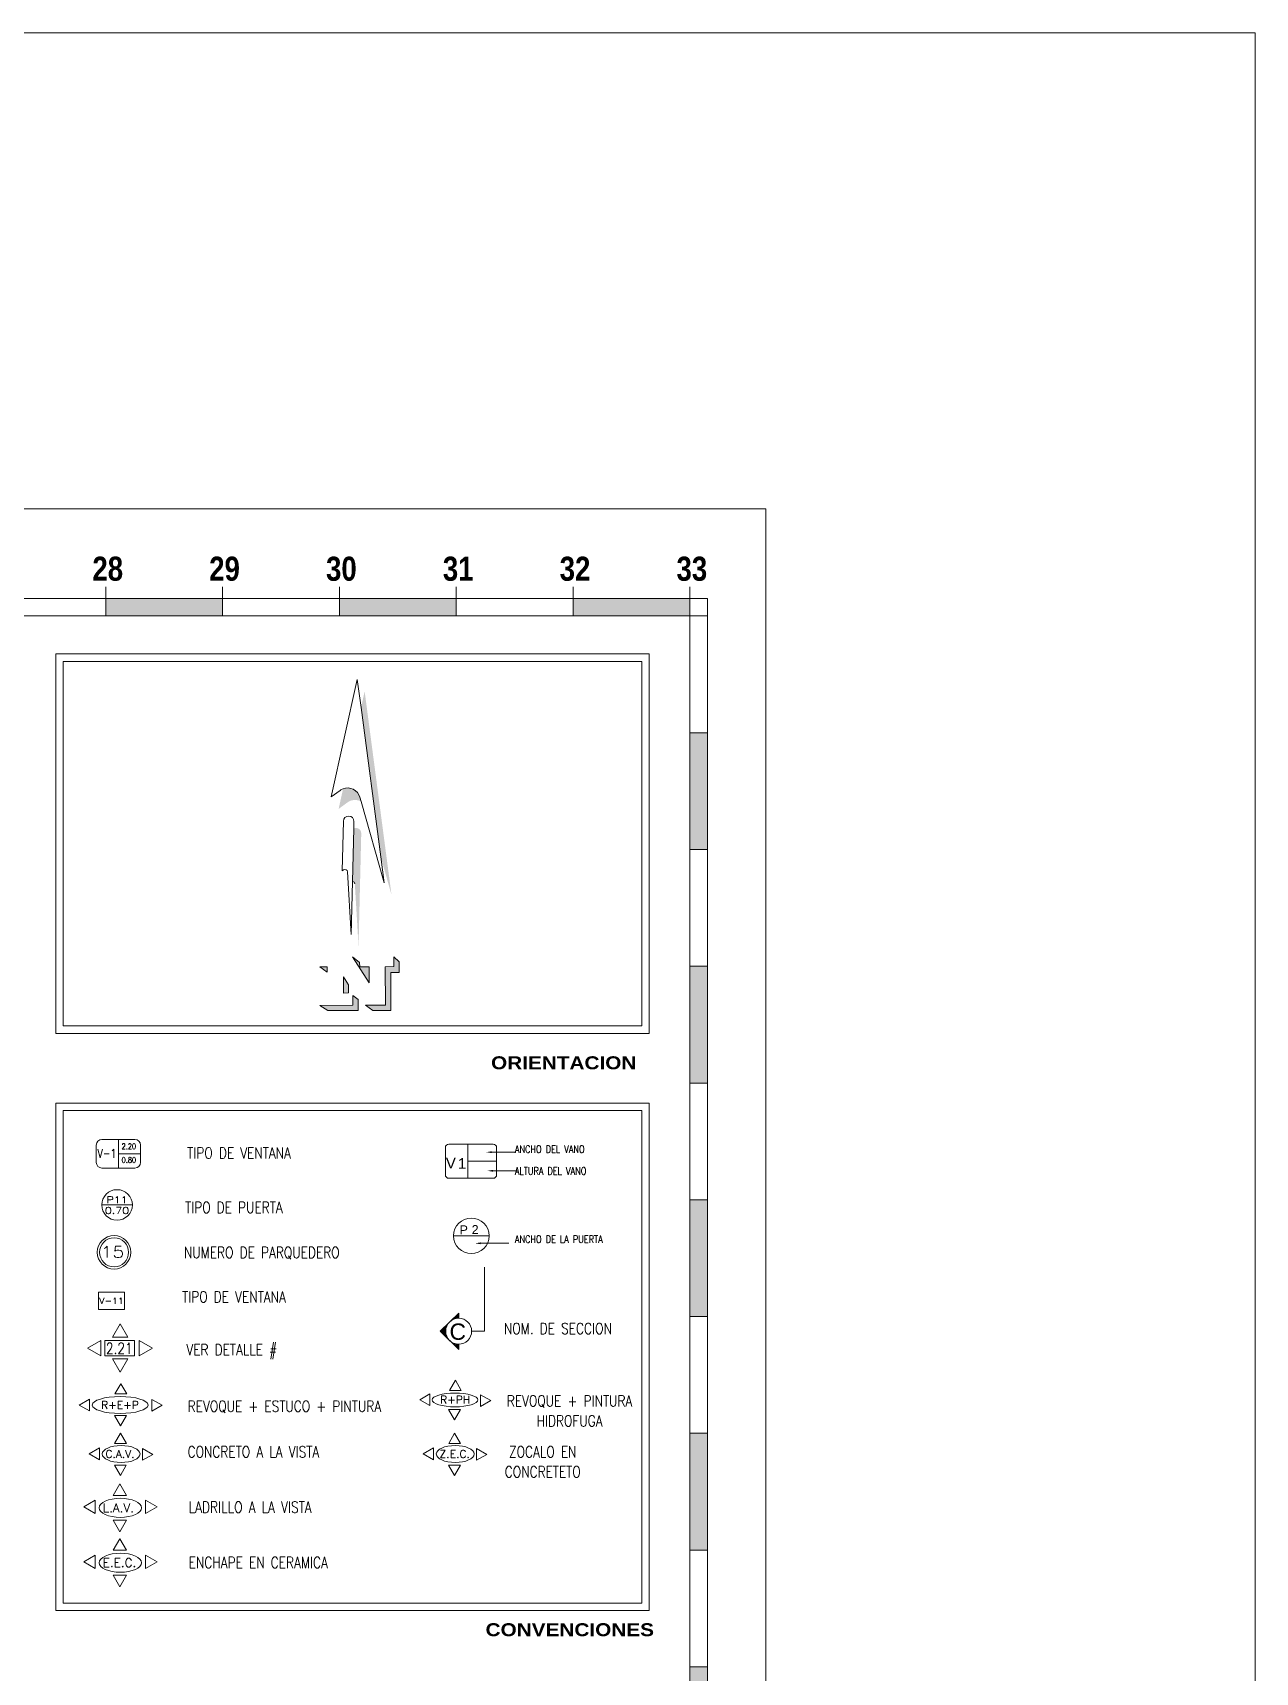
# Model space of a CAD drawing. Header units: millimetres. Extents: x 1010 to 1494, y -119 to 564.
# Drawn here: x 1434.9 to 1493.5, y 485.4 to 564 of the extents above; entities that cross this region are included whole.
import ezdxf
from ezdxf.enums import TextEntityAlignment as Align

# ---------------------------------------------------------------- set-up
doc = ezdxf.new("R2010")
doc.units = ezdxf.units.MM
doc.layers.get('0').update_dxf_attribs({"lineweight": 9})
for name, color, linetype, lineweight in [('10', 7, 'Continuous', 9), ('20', 6, 'Continuous', 9), ('30', 4, 'Continuous', 9), ('40', 3, 'Continuous', 9), ('80', 1, 'Continuous', 9), ('Estructura', 170, 'Continuous', 9), ('SARDINEL', 4, 'Continuous', 9), ('TX2', 3, 'Continuous', 9)]:
    doc.layers.add(name, color=color, linetype=linetype, lineweight=lineweight)
doc.styles.add('DING', font='romans.shx', dxfattribs={"width": 0.8})
doc.styles.add('ROMAN', font='ROMANS.shx', dxfattribs={"width": 3})
doc.styles.add('ROMANS', font='romans', dxfattribs={"width": 0.7})
doc.styles.add('SANSSERIF', font='sas_____.pfb')
doc.styles.get("Standard").update_dxf_attribs({"font": 'arial.ttf'})
doc.styles.add('SUB', font='ARIALNB.TTF', dxfattribs={"oblique": 30})
doc.styles.add('TITULO', font='')
doc.styles.get('TITULO').set_extended_font_data('Arial Black')

# ---------------------------------------------------------------- blocks, each defined once
blk = doc.blocks.new('V1')
for p, q in [((-0.52, 0.8), (0.52, 0.8)), ((-0.075, 0.8), (-0.075, 0)), ((-0.6, 0.08), (-0.6, 0.72)), ((-0.075, 0.4), (0.6, 0.4)), ((0.6, 0.72), (0.6, 0.08)), ((0.52, 0), (-0.52, 0))]:
    blk.add_line(p, q)
for centre, start, end in [((-0.52, 0.72), 90, 180), ((0.52, 0.72), 0, 90), ((-0.52, 0.08), 180, 270), ((0.52, 0.08), 270, 0)]:
    blk.add_arc(centre, 0.08, start, end)
blk.add_text('V', height=0.25).set_placement((-0.588, 0.229))
at = {"flags": 4}
blk.add_attdef('#', text='', height=0.25, dxfattribs=at).set_placement((-0.208, 0.346), align=Align.MIDDLE)
for tag, p in [('A', (0.267, 0.586)), ('H', (0.267, 0.195))]:
    blk.add_attdef(tag, text='', height=0.25).set_placement(p, align=Align.MIDDLE)
blk = doc.blocks.new('P2')
blk.add_line((-0.5, 0), (0.5, 0))
blk.add_circle((0, 0), 0.5)
blk.add_text('P', height=0.25).set_placement((-0.329, 0.042))
blk.add_attdef('#', text='', height=0.25).set_placement((0.108, 0.05), align=Align.CENTER)
blk = doc.blocks.new('SENA8')
blk.add_line((-0.5, 0), (0.5, 0))
blk.add_circle((0, 0), 0.5)
at = {"style": 'ROMAN', "width": 1.2}
for tag, flags, p in [('CODINC1', 1, (0.004, 1.066)), ('CODIN0', 1, (0.013, 0.858)), ('CODIN', 3, (0.004, 0.512))]:
    blk.add_attdef(tag, text='', height=0.3, dxfattribs=dict(at, flags=flags)).set_placement(p, align=Align.CENTER)
for tag, p in [('CODIN1', (0, 0.059)), ('CODIN2', (0, -0.292))]:
    blk.add_attdef(tag, text='', height=0.22, dxfattribs=at).set_placement(p, align=Align.CENTER)
blk = doc.blocks.new('SENA3')
for p, q in [((0.3, 0.2), (-0.3, 0.2)), ((-0.3, 0.2), (-0.3, -0.2)), ((0.3, -0.2), (0.3, 0.2)), ((-0.3, -0.2), (0.3, -0.2))]:
    blk.add_line(p, q)
at = {"style": 'ROMAN', "width": 1.2}
for tag, height, flags, p in [('CODIN1', 0.13, 1, (-0.013, 0.32)), ('CODIN', 0.0667, 3, (-0.02, 0.229)), ('CODIN2', 0.13, 1, (0.007, -0.228))]:
    blk.add_attdef(tag, text='', height=height, dxfattribs=dict(at, flags=flags)).set_placement(p, align=Align.CENTER)
blk.add_attdef('CODIN0', text='', height=0.13, dxfattribs=at).set_placement((0, 0), align=Align.MIDDLE)

msp = doc.modelspace()

# ---------------------------------------------------------------- hatches: boundary and pattern name
at = {"layer": '10'}
h = msp.add_hatch(color=252, dxfattribs=at)
h.set_gradient(color1=(132, 132, 132), color2=(15, 15, 15), rotation=135, one_color=1, tint=0.06)
h.paths.add_polyline_path([(1452.14319, 522.64408), (1451.62705, 524.46362), (1450.68422, 531.61701), (1450.85744, 532.39931)])
h = msp.add_hatch(color=252, dxfattribs=at)
h.set_gradient(color1=(132, 132, 132), color2=(15, 15, 15), rotation=135, one_color=1, tint=0.06)
h.paths.add_polyline_path([(1450.56446, 520.16905), (1450.38695, 523.16455, 0.37923075), (1450.27314, 523.27865), (1450.33403, 525.82076, -0.55656058), (1450.69421, 525.58529)])
h.paths.add_polyline_path([(1450.03458, 527.07063), (1449.60801, 526.75666), (1449.82172, 527.72181, -0.44256387), (1450.62724, 527.32163), (1450.68598, 527.11454, 0.29144699)])
h = msp.add_hatch(color=252, dxfattribs=at)
h.set_gradient(color1=(132, 132, 132), color2=(15, 15, 15), rotation=135, one_color=1, tint=0.06)
h.paths.add_polyline_path([(1451.0731, 519.1886), (1450.62401, 519.19007), (1450.61689, 519.38504), (1450.26924, 519.65921), (1451.07755, 518.42449)])
h.paths.add_polyline_path([(1449.05376, 519.18015), (1448.71062, 519.17925), (1449.05323, 518.92478)])
h.paths.add_polyline_path([(1450.09013, 518.32777), (1449.83621, 518.70845), (1449.83971, 517.92637), (1450.08984, 517.93048)])
h.paths.add_polyline_path([(1450.54859, 517.61711), (1450.29701, 517.81604), (1450.29824, 517.3418), (1448.71609, 517.33611), (1449.08833, 517.08362), (1450.54979, 517.09154)])
h.paths.add_polyline_path([(1452.11002, 517.09725), (1452.10709, 518.92107), (1452.50764, 518.92111), (1452.50732, 519.42015), (1452.2512, 519.66834), (1452.25896, 519.19863), (1451.84804, 519.18979), (1451.85573, 517.35247), (1450.90256, 517.3445), (1451.25017, 517.09228)])
at = {"layer": '20'}
h = msp.add_hatch(color=256, dxfattribs=at)
h.paths.add_polyline_path([(1399.24722, 536.8522), (1393.64722, 536.8522), (1393.64722, 536.0122), (1399.24722, 536.0122)])
h.paths.add_polyline_path([(1410.44722, 536.8522), (1404.84722, 536.8522), (1404.84722, 536.0122), (1410.44722, 536.0122)])
h.paths.add_polyline_path([(1421.64722, 536.8522), (1416.04722, 536.8522), (1416.04722, 536.0122), (1421.64722, 536.0122)])
h.paths.add_polyline_path([(1432.84722, 536.8522), (1427.24722, 536.8522), (1427.24722, 536.0122), (1432.84722, 536.0122)])
h.paths.add_polyline_path([(1444.04722, 536.8522), (1438.44722, 536.8522), (1438.44722, 536.0122), (1444.04722, 536.0122)])
h = msp.add_hatch(color=256, dxfattribs=at)
h.paths.add_polyline_path([(1455.24722, 536.8522), (1449.64722, 536.8522), (1449.64722, 536.0122), (1455.24722, 536.0122)])
h.paths.add_polyline_path([(1466.44722, 536.8522), (1460.84722, 536.8522), (1460.84722, 536.0122), (1466.44722, 536.0122)])
msp.add_hatch(color=256, dxfattribs=at).paths.add_polyline_path([(1467.28722, 530.4122), (1466.44722, 530.4122), (1466.44722, 524.8122), (1467.28722, 524.8122)])
h = msp.add_hatch(color=256, dxfattribs=at)
h.paths.add_polyline_path([(1467.28722, 474.4122), (1466.44722, 474.4122), (1466.44722, 468.8122), (1467.28722, 468.8122)])
h.paths.add_polyline_path([(1467.28722, 485.6122), (1466.44722, 485.6122), (1466.44722, 480.0122), (1467.28722, 480.0122)])
h.paths.add_polyline_path([(1467.28722, 496.8122), (1466.44722, 496.8122), (1466.44722, 491.2122), (1467.28722, 491.2122)])
h.paths.add_polyline_path([(1467.28722, 508.0122), (1466.44722, 508.0122), (1466.44722, 502.4122), (1467.28722, 502.4122)])
h.paths.add_polyline_path([(1467.28722, 519.2122), (1466.44722, 519.2122), (1466.44722, 513.6122), (1467.28722, 513.6122)])

# ---------------------------------------------------------------- linework, layer by layer
at = {"layer": '10'}
for p, q in [((1438.44722, 537.4122), (1438.44722, 536.0122)), ((1444.04722, 537.4122), (1444.04722, 536.0122)), ((1449.64722, 537.4122), (1449.64722, 536.0122)), ((1455.24722, 537.4122), (1455.24722, 536.0122)), ((1460.84722, 537.4122), (1460.84722, 536.0122)), ((1466.44722, 537.4122), (1466.44722, 411.9722)), ((1467.28722, 536.8522), (1280.80722, 536.8522)), ((1467.28722, 411.9722), (1467.28722, 536.8522)), ((1467.28722, 536.0122), (1280.24722, 536.0122)), ((1467.28722, 530.4122), (1466.44722, 530.4122)), ((1467.28722, 524.8122), (1466.44722, 524.8122)), ((1467.28722, 519.2122), (1466.44722, 519.2122)), ((1467.28722, 513.6122), (1466.44722, 513.6122)), ((1467.28722, 508.0122), (1466.44722, 508.0122)), ((1467.28722, 502.4122), (1466.44722, 502.4122)), ((1467.28722, 496.8122), (1466.44722, 496.8122)), ((1467.28722, 491.2122), (1466.44722, 491.2122)), ((1467.28722, 485.6122), (1466.44722, 485.6122))]:
    msp.add_line(p, q, dxfattribs=at)
msp.add_lwpolyline([(1274.08722, 401.153), (1470.08722, 401.153), (1470.08722, 541.153), (1274.08722, 541.153)], close=True, dxfattribs=at)
at = {"layer": '20', "color": 7, "lineweight": 0}
for p, q in [((1470.08722, 541.153), (1274.08722, 541.153)), ((1470.08722, 401.153), (1470.08722, 541.153))]:
    msp.add_line(p, q, dxfattribs=at)
at = {"layer": '20'}
for p, q in [((1456.95223, 510.29613), (1458.10902, 510.29613)), ((1457.01682, 509.40275), (1458.1736, 509.40275)), ((1456.42251, 505.92472), (1457.7648, 505.92472))]:
    msp.add_line(p, q, dxfattribs=at)
for points in [[(1436.047, 515.99352), (1436.047, 534.18984), (1464.50318, 534.18984), (1464.50318, 515.99352)], [(1436.047, 488.31734), (1436.047, 512.64504), (1464.50318, 512.64504), (1464.50318, 488.31734)]]:
    msp.add_lwpolyline(points, close=True, dxfattribs=at)
for points in [[(1456.95223, 510.25167), (1456.95223, 510.34059), (1456.68546, 510.29613)], [(1457.01682, 509.35829), (1457.01682, 509.44721), (1456.75004, 509.40275)], [(1456.42251, 505.88026), (1456.42251, 505.96918), (1456.15573, 505.92472)]]:
    msp.add_solid(points, dxfattribs=at)
at = {"layer": '30'}
for p, q in [((1439.05162, 510.90485), (1439.05162, 509.5338)), ((1439.05162, 510.21933), (1440.11252, 510.21933)), ((1456.60949, 501.70695), (1456.60949, 504.77779)), ((1455.36453, 502.57842), (1454.47509, 501.70695)), ((1455.36453, 502.32943), (1455.36453, 502.57842)), ((1455.36453, 500.83548), (1454.47509, 501.70695)), ((1455.98701, 501.70695), (1456.60949, 501.70695)), ((1455.36453, 500.83548), (1455.36453, 501.08448))]:
    msp.add_line(p, q, dxfattribs=at)
msp.add_lwpolyline([(1437.99072, 509.80841), (1437.99072, 510.63024, -0.41421356), (1438.26533, 510.90485), (1439.8379, 510.90485, -0.41421356), (1440.11252, 510.63024), (1440.11252, 509.80841, -0.41421356), (1439.8379, 509.5338), (1438.26533, 509.5338, -0.41421356)], format="xyb", close=True, dxfattribs=at)
for points in [[(1439.13164, 502.06154), (1439.49982, 501.42383), (1438.76346, 501.42383)], [(1437.57764, 500.90149), (1438.21535, 501.26967), (1438.21535, 500.53332)], [(1438.40149, 500.53282), (1438.40149, 501.26967), (1439.82631, 501.26967), (1439.82631, 500.53282)], [(1440.68122, 500.90149), (1440.04352, 501.26967), (1440.04352, 500.53332)], [(1439.13164, 499.74145), (1439.49982, 500.37915), (1438.76346, 500.37915)], [(1455.20736, 499.35405), (1455.49105, 498.86269), (1454.92368, 498.86269)], [(1439.16644, 499.19114), (1439.45012, 498.69978), (1438.88275, 498.69978)], [(1453.4957, 498.42346), (1453.98706, 498.70714), (1453.98706, 498.13977)], [(1456.90896, 498.3815), (1456.4176, 498.09781), (1456.4176, 498.66518)], [(1437.17605, 498.16777), (1437.66741, 498.45146), (1437.66741, 497.88408)], [(1441.14676, 498.15674), (1440.6554, 497.87305), (1440.6554, 498.44042)], [(1455.16259, 497.45985), (1454.8789, 497.95121), (1455.44628, 497.95121)], [(1439.15264, 497.17324), (1438.86895, 497.66459), (1439.43632, 497.66459)], [(1439.15172, 496.82238), (1438.86804, 496.33102), (1439.43541, 496.33102)], [(1455.16952, 496.82238), (1454.88583, 496.33102), (1455.4532, 496.33102)], [(1437.64901, 495.82866), (1438.14037, 495.54498), (1438.14037, 496.11235)], [(1440.69844, 495.8034), (1440.20708, 496.08709), (1440.20708, 495.51971)], [(1453.6668, 495.82866), (1454.15816, 495.54498), (1454.15816, 496.11235)], [(1456.71624, 495.8034), (1456.22488, 496.08709), (1456.22488, 495.51971)], [(1439.14885, 494.79131), (1439.43253, 495.28267), (1438.86516, 495.28267)], [(1455.16664, 494.79131), (1455.45033, 495.28267), (1454.88296, 495.28267)], [(1439.12153, 494.38804), (1438.8022, 493.83494), (1439.44087, 493.83494)], [(1437.38938, 493.28497), (1437.94249, 493.6043), (1437.94249, 492.96563)], [(1440.90902, 493.28497), (1440.35591, 493.6043), (1440.35591, 492.96563)], [(1439.12153, 492.08799), (1438.8022, 492.64109), (1439.44087, 492.64109)], [(1439.12153, 491.75444), (1438.8022, 491.20133), (1439.44087, 491.20133)], [(1437.38938, 490.65136), (1437.94249, 490.9707), (1437.94249, 490.33203)], [(1440.90902, 490.65136), (1440.35591, 490.9707), (1440.35591, 490.33203)], [(1439.12153, 489.45438), (1438.8022, 490.00749), (1439.44087, 490.00749)]]:
    msp.add_lwpolyline(points, close=True, dxfattribs=at)
for centre, radius in [((1438.84503, 505.4939), 0.80389), ((1438.84503, 505.4939), 0.69718), ((1455.36453, 501.70695), 0.62248)]:
    msp.add_circle(centre, radius, dxfattribs=at)
for centre, major_axis in [((1439.13472, 498.16939), (1.33953, 0)), ((1455.18765, 498.41257), (1.09392, 0))]:
    msp.add_ellipse(centre, major_axis=major_axis, ratio=0.30261581, dxfattribs=at)
at = {"layer": '30', "extrusion": (0, 0, -1)}
for centre, major_axis in [((1439.18187, 495.81992), (-0.90681, 0)), ((1455.19966, 495.81992), (-0.90681, 0)), ((1439.14478, 493.23795), (-1.02077, 0)), ((1439.14478, 490.60435), (-1.02077, 0))]:
    msp.add_ellipse(centre, major_axis=major_axis, ratio=0.44701989, dxfattribs=at)
at = {"layer": '30'}
for points in [[(1455.36453, 502.57842), (1455.36453, 502.32943), (1455.10912, 502.32427)], [(1454.74205, 501.70695), (1454.47509, 501.70695), (1454.74595, 501.96966)], [(1454.74205, 501.70695), (1454.47509, 501.70695), (1454.74595, 501.44425)], [(1454.74725, 501.97011), (1454.74616, 501.82893), (1454.84347, 502.06532)], [(1455.23614, 502.32353), (1455.02306, 502.23436), (1455.10769, 502.32051)], [(1454.74725, 501.4438), (1454.74616, 501.58497), (1454.84347, 501.34859)], [(1455.23614, 501.09038), (1455.02306, 501.17955), (1455.10769, 501.0934)], [(1455.36453, 500.83548), (1455.36453, 501.08448), (1455.10912, 501.08964)]]:
    msp.add_solid(points, dxfattribs=at)
at = {"layer": '40', "color": 3}
for points in [[(1448.71062, 519.17925), (1449.05376, 519.18015), (1449.05323, 518.92478), (1448.71062, 519.17925)], [(1450.26924, 519.65921), (1450.61689, 519.38504), (1450.62401, 519.19007), (1451.0731, 519.1886), (1451.07755, 518.42449), (1450.26924, 519.65921)], [(1452.2512, 519.66834), (1452.50732, 519.42015), (1452.50764, 518.92111), (1452.10709, 518.92107), (1452.11002, 517.09725), (1451.25017, 517.09228), (1450.90256, 517.3445), (1451.85573, 517.35247), (1451.84804, 519.18979), (1452.25896, 519.19863), (1452.2512, 519.66834)], [(1449.83621, 518.70845), (1450.09013, 518.32777), (1450.08984, 517.93048), (1449.83971, 517.92637), (1449.83621, 518.70845)], [(1448.71609, 517.33611), (1449.08833, 517.08362), (1450.54979, 517.09154), (1450.54859, 517.61711), (1450.29701, 517.81604), (1450.29824, 517.3418), (1448.71609, 517.33611)]]:
    msp.add_lwpolyline(points, dxfattribs=at)
at = {"layer": '80'}
for points in [[(1436.4027, 516.34922), (1436.4027, 533.83414), (1464.14748, 533.83414), (1464.14748, 516.34922)], [(1436.4027, 488.67304), (1436.4027, 512.28934), (1464.14748, 512.28934), (1464.14748, 488.67304)]]:
    msp.add_lwpolyline(points, close=True, dxfattribs=at)
at = {"layer": 'Estructura', "color": 3}
msp.add_lwpolyline([(1010.05607, 563.98403), (1493.54723, 563.98403), (1493.54723, 235.03101), (1010.05607, 235.03101)], close=True, dxfattribs=at)
at = {"layer": 'SARDINEL', "color": 3}
for p, q in [((1449.25596, 527.33119), (1450.50539, 532.97384)), ((1450.50539, 532.97384), (1450.68422, 531.61701)), ((1450.68422, 531.61701), (1451.62705, 524.46362)), ((1449.68253, 527.64516), (1449.25596, 527.33119)), ((1450.68598, 527.11454), (1450.62724, 527.32163)), ((1451.79114, 523.21861), (1450.68598, 527.11454)), ((1449.77897, 523.79285), (1449.83599, 526.17284)), ((1450.34219, 526.16118), (1450.33403, 525.82076)), ((1450.33403, 525.82076), (1450.27314, 523.27865)), ((1449.85108, 523.8361), (1449.77897, 523.79285)), ((1450.21241, 520.74358), (1450.0349, 523.73908)), ((1451.62705, 524.46362), (1451.79114, 523.21861)), ((1450.27314, 523.27865), (1450.21241, 520.74358))]:
    msp.add_line(p, q, dxfattribs=at)
for centre, radius, start, end in [((1450.0427, 527.15581), 0.6076, 111.3268192, 126.3542138), ((1450.0427, 527.15581), 0.6076, 15.8370188, 111.3268192), ((1450.08906, 526.16588), 0.25317, 358.6277118, 178.6277118), ((1449.91359, 523.73189), 0.12152, 3.3913535, 120.957678), ((1450.26564, 523.15736), 0.12152, 3.3913535, 86.4644242)]:
    msp.add_arc(centre, radius, start, end, dxfattribs=at)

# ---------------------------------------------------------------- block references
at = {"layer": '30'}
for name, p, xscale, yscale, zscale, values in [('V1', (1455.95492, 509.0442), 2.048845018573016, 2.048845018573016, 2.048845018573016, {'#': '1'}), ('SENA8', (1438.9868, 507.76316), 1.467271823196792, 1.467271823196792, 1.467271823196792, {'CODIN2': '0.70', 'CODIN1': 'P11'}), ('P2', (1455.97083, 506.28498), 1.70737084881083, 1.70737084881083, 1.70737084881083, {'#': '2'}), ('SENA3', (1438.72284, 503.16539), 2.097036800751873, 2.097036800751873, 2.097036800751873, {'CODIN0': 'V-11'})]:
    msp.add_blockref(name, p, dxfattribs=dict(at, xscale=xscale, yscale=yscale, zscale=zscale)).add_auto_attribs(values)

# ---------------------------------------------------------------- texts
at = {"layer": '20'}
for s, height, style, p in [('28', 1.154816, 'SUB', (1437.80594, 537.70348)), ('29', 1.154816, 'SUB', (1443.40594, 537.70348)), ('30', 1.154816, 'SUB', (1449.00594, 537.70348)), ('31', 1.154816, 'SUB', (1454.60594, 537.70348)), ('32', 1.154816, 'SUB', (1460.20594, 537.70348)), ('33', 1.154816, 'SUB', (1465.80594, 537.70348)), ('ORIENTACION', 0.622479, 'TITULO', (1456.91579, 514.27142)), ('CONVENCIONES', 0.622479, 'TITULO', (1456.65375, 487.08104))]:
    msp.add_text(s, height=height, dxfattribs=dict(at, style=style)).set_placement(p)
at = {"layer": '20', "style": 'DING', "width": 0.8}
for s, p in [('ANCHO DEL VANO', (1458.05959, 510.2607)), ('ALTURA DEL VANO', (1458.05959, 509.21584)), ('ANCHO DE LA PUERTA', (1458.05959, 505.94193))]:
    msp.add_text(s, height=0.3557023, dxfattribs=at).set_placement(p)
at = {"layer": '30', "style": 'DING', "width": 0.8}
for s, height, p in [('V-1', 0.411918, (1438.05229, 510.0319)), ('2.20', 0.274612, (1439.2068, 510.43699)), ('0.80', 0.274612, (1439.2068, 509.78262)), ('2.21', 0.533553, (1438.45238, 500.61752))]:
    msp.add_text(s, height=height, dxfattribs=at).set_placement(p)
at = {"layer": '30', "style": 'ROMANS', "width": 1.2}
msp.add_text('15', height=0.547781, dxfattribs=at).set_placement((1438.76695, 505.23715), align=Align.CENTER)
at = {"layer": '30', "style": 'SANSSERIF'}
msp.add_text('C', height=0.78254, dxfattribs=at).set_placement((1454.92446, 501.29592))
at = {"layer": '30', "style": 'ROMANS'}
for s, height, p in [('R+PH', 0.373487, (1454.47766, 498.42669)), ('R+E+P', 0.373487, (1438.21995, 498.171)), ('C.A.V.', 0.373487, (1438.43457, 495.82153)), ('Z.E.C.', 0.373487, (1454.45236, 495.82153)), ('L.A.V.', 0.420422, (1438.30357, 493.23976)), ('E.E.C.', 0.420422, (1438.30357, 490.60616))]:
    msp.add_text(s, height=height, dxfattribs=at).set_placement(p, align=Align.MIDDLE_LEFT)
at = {"layer": 'TX2', "style": 'DING', "width": 0.8}
for s, height, p in [('TIPO DE VENTANA', 0.5335534, (1444.8382, 509.9885)), ('TIPO DE PUERTA', 0.5335534, (1444.589, 507.3783)), ('NUMERO DE PARQUEDERO', 0.5335534, (1445.92273, 505.21737)), ('TIPO DE VENTANA', 0.5335534, (1444.59217, 503.08616)), ('NOM. DE SECCION', 0.5335534, (1460.12085, 501.56648)), ('VER DETALLE #', 0.5335534, (1444.48668, 500.55213)), ('REVOQUE + PINTURA', 0.5335534, (1460.68063, 498.09664)), ('REVOQUE + ESTUCO + PINTURA', 0.5335534, (1447.0121, 497.84096)), ('HIDROFUGA', 0.533553, (1460.68063, 497.1379)), ('CONCRETO A LA VISTA', 0.5335534, (1445.52551, 495.65506)), ('ZOCALO EN', 0.533553, (1459.39424, 495.65506)), ('CONCRETETO', 0.533553, (1459.39424, 494.69631)), ('LADRILLO A LA VISTA', 0.5335534, (1445.36916, 493.00076)), ('ENCHAPE EN CERAMICA', 0.5335534, (1445.76003, 490.34645))]:
    msp.add_text(s, height=height, dxfattribs=at).set_placement(p, align=Align.CENTER)

doc.saveas('drawing.dxf')
